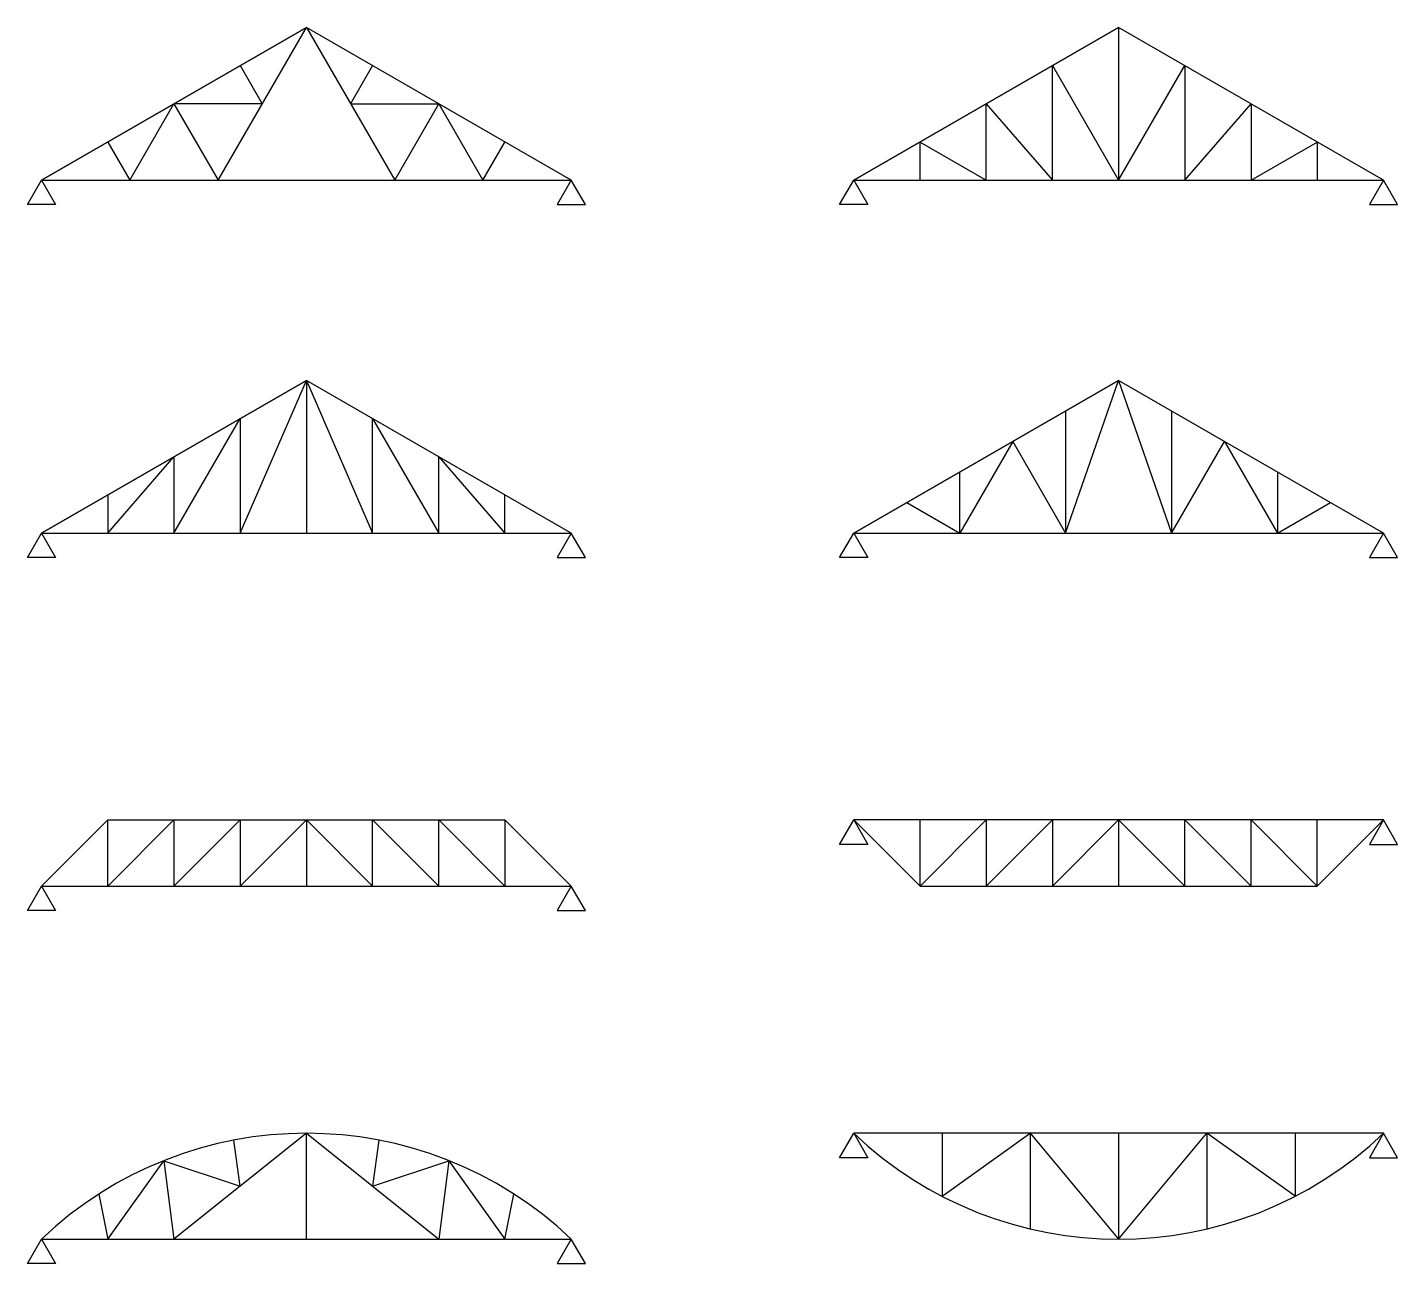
# Model space of a CAD drawing. Header units: millimetres. Extents: x 8 to 202, y 77 to 252.
import ezdxf

# ---------------------------------------------------------------- set-up
doc = ezdxf.new("R2010")
doc.units = ezdxf.units.MM
doc.header["$PDMODE"] = 1

msp = doc.modelspace()

# ---------------------------------------------------------------- linework, layer by layer
for p, q in [((10, 230), (47.5, 251.65)), ((47.5, 251.65), (10, 230)), ((35, 230), (47.5, 251.65)), ((85, 230), (47.5, 251.65)), ((47.5, 251.65), (60, 230)), ((125, 230), (162.5, 251.65)), ((162.5, 251.65), (125, 230)), ((200, 230), (162.5, 251.65)), ((162.5, 251.65), (162.5, 230)), ((38.12, 246.24), (41.25, 240.83)), ((56.87, 246.24), (53.75, 240.83)), ((153.12, 230), (153.12, 246.24)), ((153.12, 246.24), (162.5, 230)), ((162.5, 230), (171.88, 246.24)), ((171.88, 246.24), (171.88, 230)), ((22.5, 230), (28.75, 240.83)), ((28.75, 240.83), (35, 230)), ((41.25, 240.83), (28.75, 240.83)), ((53.75, 240.83), (66.25, 240.83)), ((60, 230), (66.25, 240.83)), ((66.25, 240.83), (72.5, 230)), ((143.75, 230), (143.75, 240.83)), ((143.75, 240.83), (153.12, 230)), ((171.88, 230), (181.25, 240.83)), ((181.25, 240.83), (181.25, 230)), ((19.37, 235.41), (22.5, 230)), ((72.5, 230), (75.62, 235.41)), ((134.38, 230), (134.38, 235.41)), ((134.38, 235.41), (143.75, 230)), ((181.25, 230), (190.62, 235.41)), ((190.62, 235.41), (190.62, 230)), ((8, 226.54), (10, 230)), ((10, 230), (85, 230)), ((10, 230), (12, 226.54)), ((85, 230), (83, 226.54)), ((87, 226.54), (85, 230)), ((123, 226.54), (125, 230)), ((125, 230), (200, 230)), ((125, 230), (127, 226.54)), ((200, 230), (198, 226.54)), ((202, 226.54), (200, 230)), ((12, 226.54), (8, 226.54)), ((83, 226.54), (87, 226.54)), ((127, 226.54), (123, 226.54)), ((198, 226.54), (202, 226.54)), ((10, 180), (47.5, 201.65)), ((47.5, 201.65), (10, 180)), ((38.12, 180), (47.5, 201.65)), ((85, 180), (47.5, 201.65)), ((47.5, 201.65), (56.87, 180)), ((47.5, 201.65), (47.5, 180)), ((125, 180), (162.5, 201.65)), ((162.5, 201.65), (125, 180)), ((155, 180), (162.5, 201.65)), ((200, 180), (162.5, 201.65)), ((162.5, 201.65), (170, 180)), ((28.75, 180), (38.12, 196.24)), ((38.12, 196.24), (38.12, 180)), ((56.87, 180), (56.87, 196.24)), ((56.87, 196.24), (66.25, 180)), ((155, 197.32), (155, 180)), ((170, 197.32), (170, 180)), ((147.5, 192.99), (140, 180)), ((147.5, 192.99), (155, 180)), ((170, 180), (177.5, 192.99)), ((177.5, 192.99), (185, 180)), ((19.37, 180), (28.75, 190.83)), ((28.75, 190.83), (28.75, 180)), ((66.25, 180), (66.25, 190.83)), ((66.25, 190.83), (75.62, 180)), ((140, 180), (140, 188.66)), ((185, 188.66), (185, 180)), ((19.37, 185.41), (19.37, 180)), ((75.62, 180), (75.62, 185.41)), ((132.5, 184.33), (140, 180)), ((185, 180), (192.5, 184.33)), ((8, 176.54), (10, 180)), ((10, 180), (85, 180)), ((10, 180), (12, 176.54)), ((85, 180), (83, 176.54)), ((87, 176.54), (85, 180)), ((123, 176.54), (125, 180)), ((125, 180), (200, 180)), ((125, 180), (127, 176.54)), ((200, 180), (198, 176.54)), ((202, 176.54), (200, 180)), ((12, 176.54), (8, 176.54)), ((83, 176.54), (87, 176.54)), ((127, 176.54), (123, 176.54)), ((198, 176.54), (202, 176.54)), ((10, 130), (19.37, 139.38)), ((19.37, 130), (19.37, 139.38)), ((19.37, 139.38), (75.62, 139.38)), ((19.37, 130), (28.75, 139.38)), ((28.75, 139.38), (28.75, 130)), ((28.75, 130), (38.12, 139.38)), ((38.12, 139.38), (38.12, 130)), ((38.12, 130), (47.5, 139.38)), ((47.5, 139.38), (47.5, 130)), ((47.5, 139.38), (56.87, 130)), ((56.87, 130), (56.87, 139.38)), ((56.87, 139.38), (66.25, 130)), ((66.25, 130), (66.25, 139.38)), ((66.25, 139.38), (75.62, 130)), ((85, 130), (75.62, 139.38)), ((75.62, 139.38), (75.62, 130)), ((123, 135.91), (125, 139.38)), ((134.38, 130), (125, 139.38)), ((200, 139.38), (125, 139.38)), ((125, 139.38), (127, 135.91)), ((134.38, 130), (134.38, 139.38)), ((134.38, 130), (143.75, 139.38)), ((143.75, 139.38), (143.75, 130)), ((143.75, 130), (153.12, 139.38)), ((153.12, 139.38), (153.12, 130)), ((153.12, 130), (162.5, 139.38)), ((162.5, 139.38), (171.88, 130)), ((162.5, 139.38), (162.5, 130)), ((171.88, 130), (171.88, 139.38)), ((171.88, 139.38), (181.25, 130)), ((181.25, 130), (181.25, 139.38)), ((181.25, 139.38), (190.62, 130)), ((190.62, 130), (200, 139.38)), ((190.62, 130), (190.62, 139.38)), ((200, 139.38), (198, 135.91)), ((202, 135.91), (200, 139.38)), ((127, 135.91), (123, 135.91)), ((198, 135.91), (202, 135.91)), ((8, 126.54), (10, 130)), ((10, 130), (85, 130)), ((10, 130), (12, 126.54)), ((85, 130), (83, 126.54)), ((87, 126.54), (85, 130)), ((134.38, 130), (190.62, 130)), ((12, 126.54), (8, 126.54)), ((83, 126.54), (87, 126.54)), ((47.5, 95), (28.75, 80)), ((38.12, 87.5), (37.22, 94.02)), ((47.5, 80), (47.5, 95)), ((47.5, 95), (66.25, 80)), ((57.78, 94.02), (56.87, 87.5)), ((123, 91.54), (125, 95)), ((200, 95), (125, 95)), ((125, 95), (127, 91.54)), ((137.5, 95), (137.5, 86.09)), ((137.5, 86.09), (150, 95)), ((150, 95), (150, 81.46)), ((150, 95), (162.5, 80)), ((162.5, 95), (162.5, 80)), ((162.5, 80), (175, 95)), ((187.5, 86.09), (175, 95)), ((175, 95), (175, 81.46)), ((187.5, 95), (187.5, 86.09)), ((200, 95), (198, 91.54)), ((202, 91.54), (200, 95)), ((127, 91.54), (123, 91.54)), ((198, 91.54), (202, 91.54)), ((19.37, 80), (27.31, 91.11)), ((27.31, 91.11), (28.75, 80)), ((27.31, 91.11), (38.12, 87.5)), ((56.87, 87.5), (67.69, 91.11)), ((67.69, 91.11), (66.25, 80)), ((67.69, 91.11), (75.62, 80)), ((18.12, 86.38), (19.37, 80)), ((75.62, 80), (76.88, 86.38)), ((8, 76.54), (10, 80)), ((10, 80), (85, 80)), ((10, 80), (12, 76.54)), ((85, 80), (83, 76.54)), ((87, 76.54), (85, 80)), ((12, 76.54), (8, 76.54)), ((83, 76.54), (87, 76.54))]:
    msp.add_line(p, q)
for centre, radius, start, end in [((47.5, 40.63), 54.37, 46.3972, 133.6028), ((162.5, 134.38), 54.38, 226.3972, 313.6028)]:
    msp.add_arc(centre, radius, start, end)
for p in [(38.12, 246.24), (56.87, 246.24), (153.12, 246.24), (171.88, 246.24), (28.75, 240.83), (41.25, 240.83), (53.75, 240.83), (66.25, 240.83), (143.75, 240.83), (181.25, 240.83), (19.37, 235.41), (75.62, 235.41), (134.38, 235.41), (190.62, 235.41), (22.5, 230), (35, 230), (47.5, 230), (60, 230), (72.5, 230), (134.38, 230), (143.75, 230), (153.12, 230), (162.5, 230), (171.88, 230), (181.25, 230), (190.62, 230), (38.12, 196.24), (56.87, 196.24), (155, 197.32), (170, 197.32), (147.5, 192.99), (177.5, 192.99), (28.75, 190.83), (66.25, 190.83), (140, 188.66), (185, 188.66), (19.37, 185.41), (75.62, 185.41), (132.5, 184.33), (192.5, 184.33), (19.37, 180), (28.75, 180), (38.12, 180), (47.5, 180), (56.87, 180), (66.25, 180), (75.62, 180), (140, 180), (155, 180), (170, 180), (185, 180), (28.75, 139.38), (38.12, 139.38), (47.5, 139.38), (56.87, 139.38), (66.25, 139.38), (19.37, 130), (28.75, 130), (38.12, 130), (47.5, 130), (56.87, 130), (66.25, 130), (75.62, 130), (134.38, 130), (143.75, 130), (153.12, 130), (162.5, 130), (171.88, 130), (181.25, 130), (190.62, 130), (37.22, 94.02), (47.5, 95), (57.78, 94.02), (137.5, 95), (150, 95), (162.5, 95), (175, 95), (187.5, 95), (27.31, 91.11), (67.69, 91.11), (38.12, 87.5), (56.87, 87.5), (18.12, 86.38), (76.88, 86.38), (19.37, 80), (28.75, 80), (38.12, 80), (47.5, 80), (56.87, 80), (66.25, 80), (75.62, 80), (162.5, 80)]:
    msp.add_point(p)

doc.saveas('drawing.dxf')
